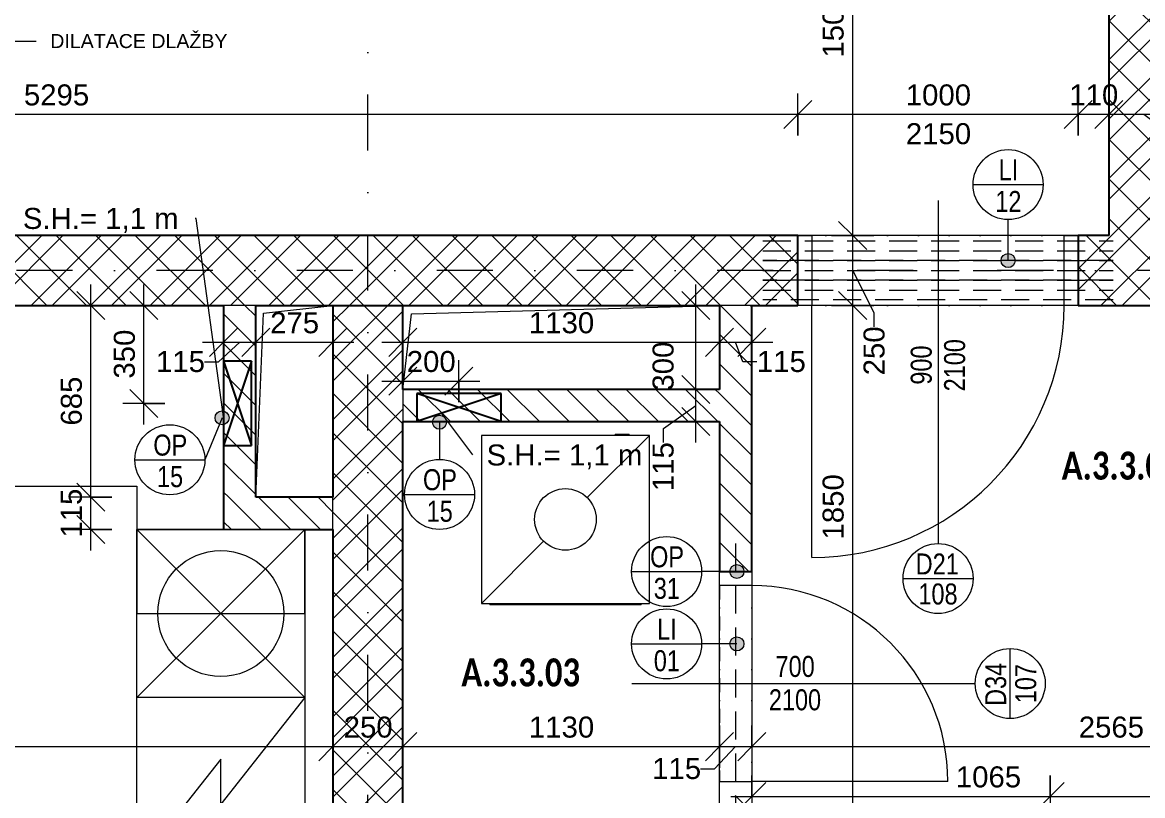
# Model space of a CAD drawing. Header units: millimetres. Extents: x -2204 to 40828, y -3577 to 13817.
# Drawn here: x 14967 to 18965, y 4975 to 7735 of the extents above; entities that cross this region are included whole.
import ezdxf

# ---------------------------------------------------------------- set-up
doc = ezdxf.new("R2010")
doc.units = ezdxf.units.MM
for name, pattern in [('HA_Dash_3mm-S1mm', [150, 100, -50]), ('HA_DashDot_10mm-S3mm', [500, 200, -150, 0, -150]), ('HA_DashDot_2_2mm-S0_6mm', [110, 50, -30, 0, -30])]:
    doc.linetypes.add(name, pattern=pattern)
for name, color, linetype, lineweight in [('A-____-____-DIMS', 9, 'Continuous', 5), ('A-____-____-DIMS-50', 9, 'Continuous', 5), ('A-AREA-____-IDEN', 9, 'Continuous', 9), ('A-DETL-____-OTLN', 9, 'Continuous', 25), ('A-DETL-GENF-OTLN', 9, 'Continuous', 9), ('A-DOOR-____-IDEN', 9, 'Continuous', 9), ('A-DOOR-____-MCUT', 9, 'HA_DashDot_2_2mm-S0_6mm', 9), ('A-DOOR-____-OTLN', 9, 'Continuous', 9), ('A-DOOR-FRAM-MCUT', 9, 'Continuous', 9), ('A-GENM-____-HDLN', 9, 'HA_Dash_3mm-S1mm', 9), ('A-GENM-____-IDEN', 9, 'Continuous', 9), ('A-GENM-____-OTLN', 9, 'Continuous', 9), ('A-WALL-____-MCUT', 9, 'Continuous', 9), ('A-WALL-____-PATT', 9, 'Continuous', 25), ('E-ELEC-FIXT-OTLN', 9, 'Continuous', 9), ('G-____-____-TEXT', 9, 'Continuous', 5), ('I-WALL-____-MCUT', 9, 'Continuous', 25), ('I-WALL-____-OTLN', 9, 'Continuous', 9), ('Q-CASE-____-OTLN', 9, 'Continuous', 9), ('Q-SPCQ-____-OTLN', 9, 'Continuous', 9), ('S-GRID-____-OTLN', 9, 'Continuous', 5)]:
    doc.layers.add(name, color=color, linetype=linetype, lineweight=lineweight)
doc.styles.add('Arial_1', font='arial.ttf', dxfattribs={"height": 75})
doc.styles.add('Arial_2', font='arial.ttf', dxfattribs={"width": 0.8, "height": 75})
doc.styles.add('Arial_3', font='arial.ttf', dxfattribs={"height": 50})
doc.styles.add('Calibri_B', font='calibrib.ttf', dxfattribs={"width": 0.8, "height": 100})
doc.dimstyles.new('Inner_Dimensions', dxfattribs={"dimscale": 304.8, "dimtxt": 76.519455, "dimasz": 0.328084, "dimexe": 0.246063, "dimexo": 0.0625, "dimgap": 0.032808, "dimtad": 1, "dimdec": 0, "dimzin": 0, "dimdsep": 46, "dimtxsty": 'Arial_1', "dimblk1": 'OBLIQUE', "dimblk2": 'OBLIQUE', "dimsah": 1, "dimcen": 0.09, "dimdle": 0.246063, "dimazin": 0, "dimtfac": 1, "dimtdec": 4, "dimtix": 1, "dimtmove": 2, "dimatfit": 3, "dimfxl": 0.246063, "dimfxlon": 1, "dimtvp": 1, "dimtolj": 1, "dimtzin": 0, "dimlwd": 9, "dimlwe": 9, "dimarcsym": 2})
doc.dimstyles.new('Inner_Dimensions_1', dxfattribs={"dimscale": 304.8, "dimtxt": 76.519455, "dimasz": 0.328084, "dimexe": 0.246063, "dimexo": 0.0625, "dimgap": 0.032808, "dimtad": 1, "dimdec": 0, "dimzin": 0, "dimdsep": 46, "dimtxsty": 'Arial_1', "dimblk1": 'OBLIQUE', "dimblk2": 'OBLIQUE', "dimsah": 1, "dimcen": 0.09, "dimdle": 0.246063, "dimazin": 0, "dimtfac": 1, "dimtdec": 4, "dimtix": 1, "dimtmove": 0, "dimatfit": 3, "dimfxl": 0.246063, "dimfxlon": 1, "dimtvp": 1, "dimtolj": 1, "dimtzin": 0, "dimlwd": 9, "dimlwe": 9, "dimarcsym": 2})
doc.dimstyles.new('Inner_Dimensions_2', dxfattribs={"dimscale": 304.8, "dimtxt": 76.519455, "dimasz": 0.328084, "dimexe": 0.246063, "dimexo": 0.0625, "dimgap": 0.032808, "dimtad": 1, "dimdec": 0, "dimzin": 0, "dimdsep": 46, "dimtxsty": 'Arial_1', "dimblk1": 'OBLIQUE', "dimblk2": 'OBLIQUE', "dimsah": 1, "dimcen": 0.09, "dimdle": 0.246063, "dimazin": 0, "dimtfac": 1, "dimtdec": 4, "dimtix": 1, "dimtmove": 1, "dimatfit": 3, "dimfxl": 0.246063, "dimfxlon": 1, "dimtvp": 1, "dimtolj": 1, "dimtzin": 0, "dimlwd": 9, "dimlwe": 9, "dimarcsym": 2})
pattern_1 = [(45, (0, 0), (-106.066, 106.066), []), (45, (75, 0), (-106.066, 106.066), []), (315, (0, 0), (70.7107, 70.7107), [])]
pattern_2 = [(135, (0, 0), (-53.033, -53.033), [])]

# ---------------------------------------------------------------- blocks, each defined once
blk = doc.blocks.new('HA_DR_Single_Swing_Solid - In_BJ_900x2100_Vstupni-2215773-DSP_3NP-A')
at = {"layer": 'A-DOOR-____-MCUT'}
for p, q in [((-450, 125), (450, 125)), ((-450, -125), (450, -125))]:
    blk.add_line(p, q, dxfattribs=at)
at = {"layer": 'A-DOOR-____-OTLN', "lineweight": 5}
blk.add_line((450, 1025), (450, 125), dxfattribs=at)
at = {"layer": 'A-DOOR-____-OTLN'}
for p, q in [((-500, 125), (500, 125)), ((-500, -125), (500, -125))]:
    blk.add_line(p, q, dxfattribs=at)
at = {"layer": 'A-DOOR-____-OTLN', "lineweight": 5}
blk.add_arc((450, 125), 900, 90, 180, dxfattribs=at)
at = {"layer": 'A-DOOR-FRAM-MCUT'}
for p, q in [((-500, 125), (-450, 125)), ((-450, 125), (-450, -125)), ((450, 125), (500, 125)), ((450, -125), (450, 125)), ((-450, -125), (-500, -125)), ((500, -125), (450, -125))]:
    blk.add_line(p, q, dxfattribs=at)
blk = doc.blocks.new('HA_DR_Single_Swing_Solid - In_BJ_700x2100-2215784-DSP_3NP-A')
at = {"layer": 'A-DOOR-____-MCUT'}
for p, q in [((-350, 57.5), (350, 57.5)), ((-350, -57.5), (350, -57.5))]:
    blk.add_line(p, q, dxfattribs=at)
at = {"layer": 'A-DOOR-____-OTLN', "lineweight": 5}
blk.add_line((350, 757.5), (350, 57.5), dxfattribs=at)
blk.add_arc((350, 57.5), 700, 90, 180, dxfattribs=at)
at = {"layer": 'A-DOOR-FRAM-MCUT'}
for p, q in [((-400, 57.5), (-350, 57.5)), ((-350, 57.5), (-350, -57.5)), ((350, 57.5), (400, 57.5)), ((350, -57.5), (350, 57.5)), ((-350, -57.5), (-400, -57.5)), ((400, -57.5), (350, -57.5))]:
    blk.add_line(p, q, dxfattribs=at)
blk = doc.blocks.new('HA_GM_Shaft_Rectangle - Default-2065167-DSP_3NP-A')
at = {"layer": 'A-DETL-GENF-OTLN'}
for p, q in [((27.5, -27.5), (275, 0)), ((0, -685), (27.5, -27.5))]:
    blk.add_line(p, q, dxfattribs=at)
blk = doc.blocks.new('HA_GM_Shaft_Rectangle - Default-2246645-DSP_3NP-A')
at = {"layer": 'A-DETL-GENF-OTLN'}
for p, q in [((30, -30), (1130, 0)), ((0, -300), (30, -30))]:
    blk.add_line(p, q, dxfattribs=at)
blk = doc.blocks.new('HA_GM_Shaft_Rectangle - Default-2065186-DSP_3NP-A')
at = {"layer": 'A-DETL-GENF-OTLN'}
for p, q in [((27.5, -27.5), (275, 0)), ((0, -685), (27.5, -27.5))]:
    blk.add_line(p, q, dxfattribs=at)
at = {"layer": 'A-GENM-____-OTLN'}
for p, q in [((0, -685), (0, 0)), ((0, 0), (275, 0)), ((275, 0), (275, -685)), ((275, -685), (0, -685))]:
    blk.add_line(p, q, dxfattribs=at)
blk = doc.blocks.new('HA_GM_Shaft_Rectangle - Default-2065187-DSP_3NP-A')
at = {"layer": 'A-DETL-GENF-OTLN'}
for p, q in [((30, -30), (1130, 0)), ((0, -300), (30, -30))]:
    blk.add_line(p, q, dxfattribs=at)
at = {"layer": 'A-GENM-____-OTLN'}
for p, q in [((0, -300), (0, 0)), ((0, 0), (1130, 0)), ((1130, 0), (1130, -300)), ((1130, -300), (0, -300))]:
    blk.add_line(p, q, dxfattribs=at)
blk = doc.blocks.new('Casework 15 - Casework 6-1813600-DSP_3NP-A')
at = {"layer": 'Q-CASE-____-OTLN'}
for p, q in [((13350, 6725), (13350, 5799.5)), ((13950, 5799.5), (13950, 6079.5)), ((13950, 6079.5), (15375, 6079.5)), ((15375, 6079.5), (15375, 5925)), ((13350, 5199.5), (13350, 4725)), ((13950, 4725), (13950, 5199.5)), ((13350, 4725), (13950, 4725))]:
    blk.add_line(p, q, dxfattribs=at)
blk = doc.blocks.new('Kuchyňská_linka_myčka_ADNS - Myčka-1468672-DSP_3NP-A')
at = {"layer": 'Q-SPCQ-____-OTLN'}
for p, q in [((-300, 300), (300, 300)), ((-300, -300), (-300, 300)), ((300, -300), (-300, 300)), ((-300, -300), (300, 300)), ((300, 300), (300, -300)), ((300, 0), (-300, 0)), ((-300, 0), (-300, -300)), ((300, -300), (300, 0)), ((300, -300), (-300, -300)), ((-300, -300), (300, -300))]:
    blk.add_line(p, q, dxfattribs=at)
blk.add_circle((0, 0), 225, dxfattribs=at)
blk = doc.blocks.new('Lednice_Mraznička_ADNS - Lednice 600x600x1800-V20-DSP_3NP-A')
at = {"layer": 'Q-SPCQ-____-OTLN'}
for p, q in [((-300, 300), (300, 300)), ((-300, -300), (-300, 300)), ((80, 0), (-300, 300)), ((-80, 0), (80, 0)), ((300, -300), (-80, 0)), ((300, -300), (-300, -300))]:
    blk.add_line(p, q, dxfattribs=at)
blk = doc.blocks.new('R_bathroom_washing_machine - 600x600x900-1435724-DSP_3NP-A')
at = {"layer": 'E-ELEC-FIXT-OTLN'}
for p, q in [((554.7, 601.6), (554.7, 596.6)), ((554.7, 601.6), (572.4, 601.6)), ((572.2, 601.6), (572.2, 596.6)), ((572.4, 601.6), (579.7, 601.6)), ((579.7, 601.6), (586.9, 601.6)), ((586.9, 601.6), (604.7, 601.6)), ((587.2, 596.6), (587.2, 601.6)), ((604.7, 596.6), (604.7, 601.6)), ((677.5, 596.6), (77.5, 596.6)), ((77.5, 596.6), (77.5, -3.4)), ((455.3, 374.4), (677.5, 596.6)), ((677.5, -3.4), (677.5, 596.6)), ((77.5, -3.4), (299.7, 218.9)), ((77.5, -3.4), (677.5, -3.4)), ((107.5, -3.4), (107.5, -8.4)), ((647.5, -8.4), (107.5, -8.4)), ((647.5, -8.4), (647.5, -3.4))]:
    blk.add_line(p, q, dxfattribs=at)
blk.add_circle((377.5, 296.6), 110, dxfattribs=at)
blk = doc.blocks.new('TB_Porotherm KP7_1250mm - TB_Porotherm KP7_1250mm-1966492-DSP_3NP-A')
at = {"layer": 'A-GENM-____-HDLN'}
for p, q in [((-625, 35), (625, 35)), ((-625, 0), (625, 0)), ((625, -35), (-625, -35))]:
    blk.add_line(p, q, dxfattribs=at)
blk = doc.blocks.new('TB_Porotherm KP11_5_1000mm - TB_Porotherm KP11_5_1000mm-1965691-DSP_3NP-A')
at = {"layer": 'A-GENM-____-HDLN'}
for p, q in [((-500, 57.5), (500, 57.5)), ((-500, 0), (500, 0)), ((500, -57.5), (-500, -57.5))]:
    blk.add_line(p, q, dxfattribs=at)
blk = doc.blocks.new('DIMBLOCK29-DSP_3NP-A')
at = {"layer": 'A-____-____-DIMS-50', "lineweight": 9}
for p, q in [((18845, 7331.6), (18845, 7481.6)), ((19095, 7331.6), (19095, 7481.6)), ((18845, 7406.6), (18895, 7456.6)), ((19095, 7406.6), (19145, 7456.6)), ((18845, 7406.6), (18795, 7356.6)), ((19095, 7406.6), (18845, 7406.6)), ((18845, 7406.6), (18845, 7331.6)), ((19094.2, 7311.8), (18970, 7406.6)), ((19095, 7406.6), (19045, 7356.6)), ((19095, 7406.6), (19095, 7331.6)), ((19144.2, 7311.8), (19094.2, 7311.8))]:
    blk.add_line(p, q, dxfattribs=at)
at = {"layer": 'A-____-____-DIMS-50', "color": 0, "lineweight": 9, "insert": (19144.2, 7350.3), "char_height": 75, "width": 207.662, "attachment_point": 1, "line_spacing_factor": 0.941778, "style": 'Arial_1'}
blk.add_mtext('250', dxfattribs=at)
blk = doc.blocks.new('_Oblique')
at = {"color": 0, "linetype": 'ByBlock', "lineweight": -2}
blk.add_line((-0.5, -0.5), (0.5, 0.5), dxfattribs=at)
blk = doc.blocks.new('DIMBLOCK30-DSP_3NP-A')
at = {"layer": 'A-____-____-DIMS-50', "lineweight": 9}
for p, q in [((18735, 7331.6), (18735, 7481.6)), ((18845, 7331.6), (18845, 7481.6)), ((18735, 7406.6), (18785, 7456.6)), ((18845, 7406.6), (18895, 7456.6)), ((18735, 7406.6), (18685, 7356.6)), ((18845, 7406.6), (18735, 7406.6)), ((18735, 7406.6), (18735, 7331.6)), ((18845, 7406.6), (18795, 7356.6)), ((18845, 7406.6), (18845, 7331.6))]:
    blk.add_line(p, q, dxfattribs=at)
at = {"layer": 'A-____-____-DIMS-50', "color": 0, "lineweight": 9, "insert": (18703.5, 7514), "char_height": 75, "width": 207.662, "attachment_point": 1, "line_spacing_factor": 0.941778, "style": 'Arial_1'}
blk.add_mtext('110', dxfattribs=at)
blk = doc.blocks.new('DIMBLOCK31-DSP_3NP-A')
at = {"layer": 'A-____-____-DIMS-50', "lineweight": 9}
for p, q in [((17735, 7331.6), (17735, 7481.6)), ((18735, 7331.6), (18735, 7481.6)), ((17735, 7406.6), (17785, 7456.6)), ((18735, 7406.6), (18785, 7456.6)), ((17735, 7406.6), (17685, 7356.6)), ((18735, 7406.6), (17735, 7406.6)), ((17735, 7406.6), (17735, 7331.6)), ((18735, 7406.6), (18685, 7356.6)), ((18735, 7406.6), (18735, 7331.6))]:
    blk.add_line(p, q, dxfattribs=at)
at = {"layer": 'A-____-____-DIMS-50', "color": 0, "lineweight": 9, "insert": (18119.6, 7514), "char_height": 75, "width": 276.883, "attachment_point": 1, "line_spacing_factor": 0.941778, "style": 'Arial_1'}
blk.add_mtext('1000', dxfattribs=at)
blk = doc.blocks.new('DIMBLOCK32-DSP_3NP-A')
at = {"layer": 'A-____-____-DIMS-50', "lineweight": 9}
for p, q in [((12440, 7331.6), (12440, 7481.6)), ((17735, 7331.6), (17735, 7481.6)), ((12440, 7406.6), (12490, 7456.6)), ((17735, 7406.6), (17785, 7456.6)), ((12440, 7406.6), (12390, 7356.6)), ((17735, 7406.6), (12440, 7406.6)), ((12440, 7406.6), (12440, 7331.6)), ((17735, 7406.6), (17685, 7356.6)), ((17735, 7406.6), (17735, 7331.6))]:
    blk.add_line(p, q, dxfattribs=at)
at = {"layer": 'A-____-____-DIMS-50', "color": 0, "lineweight": 9, "insert": (14972.1, 7514), "char_height": 75, "width": 276.883, "attachment_point": 1, "line_spacing_factor": 0.941778, "style": 'Arial_1'}
blk.add_mtext('5295', dxfattribs=at)
blk = doc.blocks.new('HA_TAG_Door_TypeMark_wDimensions - Scale50_Right with Bouble-921060-DSP_3NP-A')
at = {"layer": 'A-DOOR-____-IDEN'}
for p, q in [((0, 5), (0, -19.5)), ((-2.5, -22), (2.5, -22))]:
    blk.add_line(p, q, dxfattribs=at)
blk.add_circle((0, -22), 2.5, dxfattribs=at)
blk = doc.blocks.new('DIMBLOCK91-DSP_3NP-A')
at = {"layer": 'A-____-____-DIMS-50', "lineweight": 9}
for p, q in [((13250, 5224.7), (13250, 5074.7)), ((13250, 5149.7), (13250, 5224.7)), ((13250, 5149.7), (13300, 5199.7)), ((16075, 5224.7), (16075, 5074.7)), ((16075, 5149.7), (16075, 5224.7)), ((16075, 5149.7), (16125, 5199.7)), ((13250, 5149.7), (13200, 5099.7)), ((13250, 5149.7), (16075, 5149.7)), ((16075, 5149.7), (16025, 5099.7))]:
    blk.add_line(p, q, dxfattribs=at)
at = {"layer": 'A-____-____-DIMS-50', "color": 0, "lineweight": 9, "insert": (14589.9, 5257.1), "char_height": 75, "width": 276.883, "attachment_point": 1, "line_spacing_factor": 0.941778, "style": 'Arial_1'}
blk.add_mtext('2825', dxfattribs=at)
blk = doc.blocks.new('DIMBLOCK92-DSP_3NP-A')
at = {"layer": 'A-____-____-DIMS-50', "lineweight": 9}
for p, q in [((16075, 5224.7), (16075, 5074.7)), ((16075, 5149.7), (16075, 5224.7)), ((16075, 5149.7), (16125, 5199.7)), ((16325, 5224.7), (16325, 5074.7)), ((16325, 5149.7), (16325, 5224.7)), ((16325, 5149.7), (16375, 5199.7)), ((16075, 5149.7), (16025, 5099.7)), ((16075, 5149.7), (16325, 5149.7)), ((16325, 5149.7), (16275, 5099.7))]:
    blk.add_line(p, q, dxfattribs=at)
at = {"layer": 'A-____-____-DIMS-50', "color": 0, "lineweight": 9, "insert": (16113.5, 5257.1), "char_height": 75, "width": 207.662, "attachment_point": 1, "line_spacing_factor": 0.941778, "style": 'Arial_1'}
blk.add_mtext('250', dxfattribs=at)
blk = doc.blocks.new('DIMBLOCK93-DSP_3NP-A')
at = {"layer": 'A-____-____-DIMS-50', "lineweight": 9}
for p, q in [((16325, 5224.7), (16325, 5074.7)), ((16325, 5149.7), (16325, 5224.7)), ((16325, 5149.7), (16375, 5199.7)), ((17455, 5224.7), (17455, 5074.7)), ((17455, 5149.7), (17455, 5224.7)), ((17455, 5149.7), (17505, 5199.7)), ((16325, 5149.7), (16275, 5099.7)), ((16325, 5149.7), (17455, 5149.7)), ((17455, 5149.7), (17405, 5099.7))]:
    blk.add_line(p, q, dxfattribs=at)
at = {"layer": 'A-____-____-DIMS-50', "color": 0, "lineweight": 9, "insert": (16774.6, 5257.1), "char_height": 75, "width": 276.883, "attachment_point": 1, "line_spacing_factor": 0.941778, "style": 'Arial_1'}
blk.add_mtext('1130', dxfattribs=at)
blk = doc.blocks.new('DIMBLOCK94-DSP_3NP-A')
at = {"layer": 'A-____-____-DIMS-50', "lineweight": 9}
for p, q in [((17455, 5224.7), (17455, 5074.7)), ((17455, 5149.7), (17455, 5224.7)), ((17455, 5149.7), (17505, 5199.7)), ((17570, 5224.7), (17570, 5074.7)), ((17570, 5149.7), (17570, 5224.7)), ((17570, 5149.7), (17620, 5199.7)), ((17455, 5149.7), (17405, 5099.7)), ((17437.6, 5070.7), (17512.5, 5149.7)), ((17455, 5149.7), (17570, 5149.7)), ((17570, 5149.7), (17520, 5099.7)), ((17387.6, 5070.7), (17437.6, 5070.7))]:
    blk.add_line(p, q, dxfattribs=at)
at = {"layer": 'A-____-____-DIMS-50', "color": 0, "lineweight": 9, "insert": (17214.6, 5109.2), "char_height": 75, "width": 207.662, "attachment_point": 1, "line_spacing_factor": 0.941778, "style": 'Arial_1'}
blk.add_mtext('115', dxfattribs=at)
blk = doc.blocks.new('DIMBLOCK95-DSP_3NP-A')
at = {"layer": 'A-____-____-DIMS-50', "lineweight": 9}
for p, q in [((17570, 5224.7), (17570, 5074.7)), ((17570, 5149.7), (17570, 5224.7)), ((17570, 5149.7), (17620, 5199.7)), ((20135, 5224.7), (20135, 5074.7)), ((20135, 5149.7), (20135, 5224.7)), ((20135, 5149.7), (20185, 5199.7)), ((17570, 5149.7), (17520, 5099.7)), ((17570, 5149.7), (20135, 5149.7)), ((20135, 5149.7), (20085, 5099.7))]:
    blk.add_line(p, q, dxfattribs=at)
at = {"layer": 'A-____-____-DIMS-50', "color": 0, "lineweight": 9, "insert": (18737.1, 5257.1), "char_height": 75, "width": 276.883, "attachment_point": 1, "line_spacing_factor": 0.941778, "style": 'Arial_1'}
blk.add_mtext('2565', dxfattribs=at)
blk = doc.blocks.new('DIMBLOCK110-DSP_3NP-A')
at = {"layer": 'A-____-____-DIMS-50', "lineweight": 9}
for p, q in [((15685, 6668.2), (15685, 6518.2)), ((15685, 6593.2), (15685, 6668.2)), ((15685, 6593.2), (15735, 6643.2)), ((15800, 6668.2), (15800, 6518.2)), ((15800, 6593.2), (15800, 6668.2)), ((15800, 6593.2), (15850, 6643.2)), ((15610, 6593.2), (15800, 6593.2)), ((15685, 6593.2), (15635, 6543.2)), ((15666.7, 6523.8), (15742.5, 6593.2)), ((15800, 6593.2), (15750, 6543.2)), ((15616.7, 6523.8), (15666.7, 6523.8))]:
    blk.add_line(p, q, dxfattribs=at)
at = {"layer": 'A-____-____-DIMS-50', "color": 0, "lineweight": 9, "insert": (15443.6, 6562.3), "char_height": 75, "width": 207.662, "attachment_point": 1, "line_spacing_factor": 0.941778, "style": 'Arial_1'}
blk.add_mtext('115', dxfattribs=at)
blk = doc.blocks.new('DIMBLOCK111-DSP_3NP-A')
at = {"layer": 'A-____-____-DIMS-50', "lineweight": 9}
for p, q in [((15800, 6668.2), (15800, 6518.2)), ((15800, 6593.2), (15800, 6668.2)), ((15800, 6593.2), (15850, 6643.2)), ((16075, 6668.2), (16075, 6518.2)), ((16075, 6593.2), (16075, 6668.2)), ((16075, 6593.2), (16125, 6643.2)), ((15800, 6593.2), (15750, 6543.2)), ((15800, 6593.2), (16150, 6593.2)), ((16075, 6593.2), (16025, 6543.2))]:
    blk.add_line(p, q, dxfattribs=at)
at = {"layer": 'A-____-____-DIMS-50', "color": 0, "lineweight": 9, "insert": (15851, 6700.6), "char_height": 75, "width": 207.662, "attachment_point": 1, "line_spacing_factor": 0.941778, "style": 'Arial_1'}
blk.add_mtext('275', dxfattribs=at)
blk = doc.blocks.new('DIMBLOCK112-DSP_3NP-A')
at = {"layer": 'A-____-____-DIMS-50', "lineweight": 9}
for p, q in [((15211.3, 6040), (15161.3, 6090)), ((15286.3, 6040), (15136.3, 6040)), ((15211.3, 5850), (15211.3, 6040)), ((15211.3, 6040), (15261.3, 5990)), ((15211.3, 6040), (15286.3, 6040)), ((15211.3, 5925), (15161.3, 5975)), ((15286.3, 5925), (15136.3, 5925)), ((15211.3, 5925), (15261.3, 5875)), ((15211.3, 5925), (15286.3, 5925))]:
    blk.add_line(p, q, dxfattribs=at)
at = {"layer": 'A-____-____-DIMS-50', "color": 0, "lineweight": 9, "insert": (15103.9, 5896), "char_height": 75, "width": 207.662, "attachment_point": 1, "rotation": 90, "line_spacing_factor": 0.941778, "style": 'Arial_1'}
blk.add_mtext('115', dxfattribs=at)
blk = doc.blocks.new('DIMBLOCK113-DSP_3NP-A')
at = {"layer": 'A-____-____-DIMS-50', "lineweight": 9}
for p, q in [((15211.3, 6040), (15211.3, 6800)), ((15211.3, 6725), (15161.3, 6775)), ((15136.3, 6725), (15286.3, 6725)), ((15211.3, 6725), (15136.3, 6725)), ((15211.3, 6725), (15261.3, 6675)), ((15211.3, 6040), (15161.3, 6090)), ((15286.3, 6040), (15136.3, 6040)), ((15211.3, 6040), (15261.3, 5990)), ((15211.3, 6040), (15286.3, 6040))]:
    blk.add_line(p, q, dxfattribs=at)
at = {"layer": 'A-____-____-DIMS-50', "color": 0, "lineweight": 9, "insert": (15103.9, 6296), "char_height": 75, "width": 207.662, "attachment_point": 1, "rotation": 90, "line_spacing_factor": 0.941778, "style": 'Arial_1'}
blk.add_mtext('685', dxfattribs=at)
blk = doc.blocks.new('DIMBLOCK114-DSP_3NP-A')
at = {"layer": 'A-____-____-DIMS-50', "lineweight": 9}
for p, q in [((17370.5, 6425), (17320.5, 6475)), ((17295.5, 6425), (17445.5, 6425)), ((17370.5, 6425), (17295.5, 6425)), ((17370.5, 6235), (17370.5, 6425)), ((17370.5, 6425), (17420.5, 6375)), ((17254.4, 6285.2), (17370.5, 6367.5)), ((17370.5, 6310), (17320.5, 6360)), ((17254.4, 6235.2), (17254.4, 6285.2)), ((17295.5, 6310), (17445.5, 6310)), ((17370.5, 6310), (17295.5, 6310)), ((17370.5, 6310), (17420.5, 6260))]:
    blk.add_line(p, q, dxfattribs=at)
at = {"layer": 'A-____-____-DIMS-50', "color": 0, "lineweight": 9, "insert": (17215.9, 6062.1), "char_height": 75, "width": 207.662, "attachment_point": 1, "rotation": 90, "line_spacing_factor": 0.941778, "style": 'Arial_1'}
blk.add_mtext('115', dxfattribs=at)
blk = doc.blocks.new('DIMBLOCK115-DSP_3NP-A')
at = {"layer": 'A-____-____-DIMS-50', "lineweight": 9}
for p, q in [((17370.5, 6425), (17370.5, 6800)), ((17370.5, 6725), (17320.5, 6775)), ((17295.5, 6725), (17445.5, 6725)), ((17370.5, 6725), (17295.5, 6725)), ((17370.5, 6725), (17420.5, 6675)), ((17370.5, 6425), (17320.5, 6475)), ((17295.5, 6425), (17445.5, 6425)), ((17370.5, 6425), (17295.5, 6425)), ((17370.5, 6425), (17420.5, 6375))]:
    blk.add_line(p, q, dxfattribs=at)
at = {"layer": 'A-____-____-DIMS-50', "color": 0, "lineweight": 9, "insert": (17215.9, 6420.8), "char_height": 75, "width": 207.662, "attachment_point": 1, "rotation": 90, "line_spacing_factor": 0.941778, "style": 'Arial_1'}
blk.add_mtext('300', dxfattribs=at)
blk = doc.blocks.new('DIMBLOCK116-DSP_3NP-A')
at = {"layer": 'A-____-____-DIMS-50', "lineweight": 9}
for p, q in [((16325, 6668.2), (16325, 6518.2)), ((16325, 6593.2), (16325, 6668.2)), ((16325, 6593.2), (16375, 6643.2)), ((17455, 6668.2), (17455, 6518.2)), ((17455, 6593.2), (17455, 6668.2)), ((17455, 6593.2), (17505, 6643.2)), ((16250, 6593.2), (17455, 6593.2)), ((16325, 6593.2), (16275, 6543.2)), ((17455, 6593.2), (17405, 6543.2))]:
    blk.add_line(p, q, dxfattribs=at)
at = {"layer": 'A-____-____-DIMS-50', "color": 0, "lineweight": 9, "insert": (16774.6, 6700.6), "char_height": 75, "width": 276.883, "attachment_point": 1, "line_spacing_factor": 0.941778, "style": 'Arial_1'}
blk.add_mtext('1130', dxfattribs=at)
blk = doc.blocks.new('DIMBLOCK117-DSP_3NP-A')
at = {"layer": 'A-____-____-DIMS-50', "lineweight": 9}
for p, q in [((17455, 6668.2), (17455, 6518.2)), ((17455, 6593.2), (17455, 6668.2)), ((17455, 6593.2), (17505, 6643.2)), ((17570, 6668.2), (17570, 6518.2)), ((17570, 6593.2), (17570, 6668.2)), ((17570, 6593.2), (17620, 6643.2)), ((17455, 6593.2), (17405, 6543.2)), ((17455, 6593.2), (17645, 6593.2)), ((17538.3, 6523.8), (17512.5, 6593.2)), ((17570, 6593.2), (17520, 6543.2)), ((17588.3, 6523.8), (17538.3, 6523.8))]:
    blk.add_line(p, q, dxfattribs=at)
at = {"layer": 'A-____-____-DIMS-50', "color": 0, "lineweight": 9, "insert": (17588.3, 6562.3), "char_height": 75, "width": 207.662, "attachment_point": 1, "line_spacing_factor": 0.941778, "style": 'Arial_1'}
blk.add_mtext('115', dxfattribs=at)
blk = doc.blocks.new('HA_TAG_GM_Products - Generic-588599-DSP_3NP-A')
at = {"layer": 'A-GENM-____-IDEN'}
blk.add_line((-2.5, 0), (2.5, 0), dxfattribs=at)
blk.add_circle((0, 0), 2.5, dxfattribs=at)
blk = doc.blocks.new('DIMBLOCK136-DSP_3NP-A')
at = {"layer": 'A-____-____-DIMS-50', "lineweight": 9}
for p, q in [((17570, 5047.1), (17570, 4897.1)), ((17570, 4972.1), (17570, 5047.1)), ((18635, 5047.1), (18635, 4897.1)), ((18635, 4972.1), (18635, 5047.1)), ((17570, 4972.1), (17620, 5022.1)), ((18635, 4972.1), (18685, 5022.1)), ((17495, 4972.1), (18635, 4972.1)), ((17570, 4972.1), (17520, 4922.1)), ((18635, 4972.1), (18585, 4922.1))]:
    blk.add_line(p, q, dxfattribs=at)
at = {"layer": 'A-____-____-DIMS-50', "color": 0, "lineweight": 9, "insert": (18298.4, 5079.4), "char_height": 75, "width": 276.883, "attachment_point": 1, "line_spacing_factor": 0.941778, "style": 'Arial_1'}
blk.add_mtext('1065', dxfattribs=at)
blk = doc.blocks.new('DIMBLOCK137-DSP_3NP-A')
at = {"layer": 'A-____-____-DIMS-50', "lineweight": 9}
for p, q in [((18635, 5047.1), (18635, 4897.1)), ((18635, 4972.1), (18635, 5047.1)), ((19935, 5047.1), (19935, 4897.1)), ((19935, 4972.1), (19935, 5047.1)), ((18635, 4972.1), (18685, 5022.1)), ((19935, 4972.1), (19985, 5022.1)), ((18635, 4972.1), (18585, 4922.1)), ((18635, 4972.1), (19935, 4972.1)), ((19935, 4972.1), (19885, 4922.1))]:
    blk.add_line(p, q, dxfattribs=at)
at = {"layer": 'A-____-____-DIMS-50', "color": 0, "lineweight": 9, "insert": (19307.5, 5079.4), "char_height": 75, "width": 276.883, "attachment_point": 1, "line_spacing_factor": 0.941778, "style": 'Arial_1'}
blk.add_mtext('1300', dxfattribs=at)
blk = doc.blocks.new('DIMBLOCK177-DSP_3NP-A')
at = {"layer": 'A-____-____-DIMS-50', "lineweight": 9}
for p, q in [((17930.2, 6725), (17880.2, 6775)), ((17855.2, 6725), (18005.2, 6725)), ((17930.2, 6725), (17855.2, 6725)), ((17930.2, 4875), (17930.2, 6725)), ((17930.2, 6725), (17980.2, 6675)), ((17930.2, 4875), (17880.2, 4925)), ((17855.2, 4875), (18005.2, 4875)), ((17930.2, 4875), (17855.2, 4875)), ((17930.2, 4875), (17980.2, 4825))]:
    blk.add_line(p, q, dxfattribs=at)
at = {"layer": 'A-____-____-DIMS-50', "color": 0, "lineweight": 9, "insert": (17822.8, 5889.3), "char_height": 75, "width": 276.883, "attachment_point": 1, "rotation": 90, "line_spacing_factor": 0.941778, "style": 'Arial_1'}
blk.add_mtext('1850', dxfattribs=at)
blk = doc.blocks.new('DIMBLOCK178-DSP_3NP-A')
at = {"layer": 'A-____-____-DIMS-50', "lineweight": 9}
for p, q in [((17930.2, 6975), (17880.2, 7025)), ((17855.2, 6975), (18005.2, 6975)), ((17930.2, 6975), (17855.2, 6975)), ((17930.2, 6725), (17930.2, 6975)), ((17930.2, 6975), (17980.2, 6925)), ((18007.4, 6698.5), (17930.2, 6850)), ((17930.2, 6725), (17880.2, 6775)), ((17855.2, 6725), (18005.2, 6725)), ((17930.2, 6725), (17855.2, 6725)), ((17930.2, 6725), (17980.2, 6675)), ((18007.4, 6648.5), (18007.4, 6698.5))]:
    blk.add_line(p, q, dxfattribs=at)
at = {"layer": 'A-____-____-DIMS-50', "color": 0, "lineweight": 9, "insert": (17968.9, 6475.4), "char_height": 75, "width": 207.662, "attachment_point": 1, "rotation": 90, "line_spacing_factor": 0.941778, "style": 'Arial_1'}
blk.add_mtext('250', dxfattribs=at)
blk = doc.blocks.new('DIMBLOCK179-DSP_3NP-A')
at = {"layer": 'A-____-____-DIMS-50', "lineweight": 9}
for p, q in [((17930.2, 8475), (17880.2, 8525)), ((17855.2, 8475), (18005.2, 8475)), ((17930.2, 8475), (17855.2, 8475)), ((17930.2, 6975), (17930.2, 8475)), ((17930.2, 8475), (17980.2, 8425)), ((17930.2, 6975), (17880.2, 7025)), ((17855.2, 6975), (18005.2, 6975)), ((17930.2, 6975), (17855.2, 6975)), ((17930.2, 6975), (17980.2, 6925))]:
    blk.add_line(p, q, dxfattribs=at)
at = {"layer": 'A-____-____-DIMS-50', "color": 0, "lineweight": 9, "insert": (17822.8, 7609.6), "char_height": 75, "width": 276.883, "attachment_point": 1, "rotation": 90, "line_spacing_factor": 0.941778, "style": 'Arial_1'}
blk.add_mtext('1500', dxfattribs=at)
blk = doc.blocks.new('DIMBLOCK189-DSP_3NP-A')
at = {"layer": 'A-____-____-DIMS-50', "lineweight": 9}
for p, q in [((15400.4, 6300.4), (15400.4, 6800)), ((15400.4, 6725), (15350.4, 6775)), ((15325.4, 6725), (15475.4, 6725)), ((15400.4, 6725), (15325.4, 6725)), ((15400.4, 6725), (15450.4, 6675)), ((15400.4, 6375.4), (15350.4, 6425.4)), ((15475.4, 6375.4), (15325.4, 6375.4)), ((15400.4, 6375.4), (15450.4, 6325.4)), ((15400.4, 6375.4), (15475.4, 6375.4))]:
    blk.add_line(p, q, dxfattribs=at)
at = {"layer": 'A-____-____-DIMS-50', "color": 0, "lineweight": 9, "insert": (15293.1, 6463.7), "char_height": 75, "width": 207.662, "attachment_point": 1, "rotation": 90, "line_spacing_factor": 0.941778, "style": 'Arial_1'}
blk.add_mtext('350', dxfattribs=at)
blk = doc.blocks.new('DIMBLOCK190-DSP_3NP-A')
at = {"layer": 'A-____-____-DIMS-50', "lineweight": 9}
for p, q in [((16325, 6530), (16325, 6380)), ((16325, 6455), (16325, 6530)), ((16525, 6380), (16525, 6530)), ((16325, 6455), (16375, 6505)), ((16525, 6455), (16575, 6505)), ((16250, 6455), (16600, 6455)), ((16325, 6455), (16275, 6405)), ((16525, 6455), (16475, 6405)), ((16525, 6455), (16525, 6380))]:
    blk.add_line(p, q, dxfattribs=at)
at = {"layer": 'A-____-____-DIMS-50', "color": 0, "lineweight": 9, "insert": (16338.5, 6562.3), "char_height": 75, "width": 207.662, "attachment_point": 1, "line_spacing_factor": 0.941778, "style": 'Arial_1'}
blk.add_mtext('200', dxfattribs=at)

msp = doc.modelspace()

# ---------------------------------------------------------------- hatches: boundary and pattern name
at = {"layer": 'A-GENM-____-IDEN'}
h = msp.add_hatch(color=256, dxfattribs=at)
edge = h.paths.add_edge_path()
edge.add_arc((18485, 6885), 25, 0, 360)
h = msp.add_hatch(color=256, dxfattribs=at)
edge = h.paths.add_edge_path()
edge.add_arc((15679.2, 6323.6), 25, 0, 360)
h = msp.add_hatch(color=256, dxfattribs=at)
edge = h.paths.add_edge_path()
edge.add_arc((16455.6, 6307.9), 25, 0, 360)
h = msp.add_hatch(color=256, dxfattribs=at)
edge = h.paths.add_edge_path()
edge.add_arc((17517.1, 5775), 25, 0, 360)
h = msp.add_hatch(color=256, dxfattribs=at)
edge = h.paths.add_edge_path()
edge.add_arc((17517.1, 5516.6), 25, 0, 360)
at = {"layer": 'A-WALL-____-PATT', "lineweight": 5}
h = msp.add_hatch(dxfattribs=at)
h.set_pattern_fill('FP_6', color=256, style=0, pattern_type=2)
h.set_pattern_definition(pattern_1)
h.paths.add_polyline_path([(19095, 6975), (19095, 11550), (18845, 11550), (18845, 6975)])
h = msp.add_hatch(dxfattribs=at)
h.set_pattern_fill('FP_6', color=256, style=0, pattern_type=2)
h.set_pattern_definition(pattern_1)
h.paths.add_polyline_path([(13296.4, 6725), (17735, 6725), (17735, 6975), (12440, 6975), (12440, 6725), (13250, 6725)])
h.paths.add_polyline_path([(10957.8, 6725), (11440, 6725), (11440, 6975), (10940.5, 6975), (10940.5, 6725)])
h.paths.add_polyline_path([(18735, 6725), (19095, 6725), (19095, 6975), (18735, 6975)])
h = msp.add_hatch(dxfattribs=at)
h.set_pattern_fill('FP_1', color=256, style=0, pattern_type=2)
h.set_pattern_definition(pattern_2)
h.paths.add_polyline_path([(15685, 6040), (15800, 6040), (15800, 6725), (15685, 6725), (15685, 6538.1)])
h = msp.add_hatch(dxfattribs=at)
h.set_pattern_fill('FP_6', color=256, style=0, pattern_type=2)
h.set_pattern_definition(pattern_1)
h.paths.add_polyline_path([(16325, 2045), (16325, 6725), (16075, 6725), (16075, 2045)])
h = msp.add_hatch(dxfattribs=at)
h.set_pattern_fill('FP_1', color=256, style=0, pattern_type=2)
h.set_pattern_definition(pattern_2)
h.paths.add_polyline_path([(17570, 4875), (17570, 4975), (17455, 4975), (17455, 4875)])
h.paths.add_polyline_path([(17455, 5775), (17570, 5775), (17570, 6725), (17455, 6725), (17455, 6066.5)])
h = msp.add_hatch(dxfattribs=at)
h.set_pattern_fill('FP_1', color=256, style=0, pattern_type=2)
h.set_pattern_definition(pattern_2)
h.paths.add_polyline_path([(16325, 6310), (17455, 6310), (17455, 6425), (16325, 6425)])
h = msp.add_hatch(dxfattribs=at)
h.set_pattern_fill('FP_1', color=256, style=0, pattern_type=2)
h.set_pattern_definition(pattern_2)
h.paths.add_polyline_path([(15685, 5925), (16075, 5925), (16075, 6040), (15685, 6040)])

# ---------------------------------------------------------------- linework, layer by layer
at = {"layer": 'A-DETL-____-OTLN'}
for p, q in [((15685, 6525.4), (15685, 6225.4)), ((15785, 6525.4), (15685, 6525.4)), ((15685, 6525.4), (15785, 6225.4)), ((15785, 6525.4), (15685, 6225.4)), ((15785, 6225.4), (15785, 6525.4)), ((16675, 6410), (16375, 6410)), ((16375, 6410), (16375, 6310)), ((16675, 6410), (16375, 6310)), ((16675, 6310), (16375, 6410)), ((16675, 6310), (16675, 6410)), ((16375, 6310), (16675, 6310)), ((15685, 6225.4), (15785, 6225.4))]:
    msp.add_line(p, q, dxfattribs=at)
at = {"layer": 'A-GENM-____-IDEN'}
for p, q in [((18485, 6885), (18485, 7031.2)), ((15679.2, 6323.6), (15618.1, 6173.8)), ((16455.6, 6307.9), (16455.6, 6175.2)), ((17517.1, 5775), (17391.2, 5775)), ((17517.1, 5516.6), (17391.2, 5516.6))]:
    msp.add_line(p, q, dxfattribs=at)
for centre in [(18485, 6885), (15679.2, 6323.6), (16455.6, 6307.9), (17517.1, 5775), (17517.1, 5516.6)]:
    msp.add_circle(centre, 25, dxfattribs=at)
at = {"layer": 'A-WALL-____-MCUT'}
for p, q in [((15800, 6725), (15685, 6725)), ((17570, 6725), (17455, 6725)), ((16325, 6425), (16325, 6310)), ((16075, 5925), (16075, 6040))]:
    msp.add_line(p, q, dxfattribs=at)
at = {"layer": 'G-____-____-TEXT', "color": 50, "lineweight": 9}
for p, q in [((14913.9, 7668.8), (15016.1, 7668.8)), ((15587.3, 7035.5), (15583.8, 7035.5)), ((15686, 6318.3), (15587.3, 7035.5)), ((16462.5, 6338.8), (16573.5, 6191))]:
    msp.add_line(p, q, dxfattribs=at)
at = {"layer": 'I-WALL-____-MCUT'}
for p, q in [((18845, 8475), (18845, 6975)), ((17735, 6975), (12440, 6975)), ((17735, 6725), (17735, 6975)), ((18845, 6975), (18735, 6975)), ((18735, 6975), (18735, 6725)), ((13250, 6725), (15685, 6725)), ((15685, 6725), (15685, 5925)), ((15800, 6040), (15800, 6725)), ((15800, 6725), (17455, 6725)), ((16075, 6725), (16075, 6040)), ((16325, 6425), (16325, 6725)), ((17455, 6725), (17455, 6425)), ((17570, 5775), (17570, 6725)), ((17570, 6725), (17735, 6725)), ((18735, 6725), (19095, 6725)), ((17455, 6425), (16325, 6425)), ((16325, 4875), (16325, 6310)), ((16325, 6310), (17455, 6310)), ((17455, 6310), (17455, 5775)), ((16075, 6040), (15800, 6040)), ((15975, 5925), (16075, 5925)), ((16075, 5925), (16075, 2045)), ((17455, 5775), (17570, 5775))]:
    msp.add_line(p, q, dxfattribs=at)
at = {"layer": 'I-WALL-____-OTLN'}
for p, q in [((17455, 5025), (17455, 5725)), ((17570, 5725), (17570, 5025))]:
    msp.add_line(p, q, dxfattribs=at)
at = {"layer": 'S-GRID-____-OTLN', "linetype": 'HA_DashDot_10mm-S3mm', "lineweight": 9}
for p, q in [((16200, -723.1), (16200, 12162.7)), ((24647.7, 6850), (-416.4, 6850))]:
    msp.add_line(p, q, dxfattribs=at)

# ---------------------------------------------------------------- block references
at = {"layer": 'A-DOOR-____-IDEN', "xscale": 49.99999999999998, "yscale": 49.99999999999998, "zscale": 49.99999999999998}
msp.add_blockref('HA_TAG_Door_TypeMark_wDimensions - Scale50_Right with Bouble-921060-DSP_3NP-A', (18235, 6850), dxfattribs=at)
at = {"layer": 'A-DOOR-____-IDEN', "xscale": 49.99999999999998, "yscale": 49.99999999999998, "zscale": 49.99999999999998, "rotation": 89.99999999999977}
msp.add_blockref('HA_TAG_Door_TypeMark_wDimensions - Scale50_Right with Bouble-921060-DSP_3NP-A', (17392.5, 5375), dxfattribs=at)
at = {"layer": 'A-DOOR-____-OTLN'}
for name, p, rotation in [('HA_DR_Single_Swing_Solid - In_BJ_900x2100_Vstupni-2215773-DSP_3NP-A', (18235, 6850), 180), ('HA_DR_Single_Swing_Solid - In_BJ_700x2100-2215784-DSP_3NP-A', (17512.5, 5375), 269.9999999999998)]:
    msp.add_blockref(name, p, dxfattribs=dict(at, rotation=rotation))
at = {"layer": 'A-GENM-____-IDEN', "xscale": 49.99999999999998, "yscale": 49.99999999999998, "zscale": 49.99999999999998}
for p in [(18485, 7156.2), (15493.1, 6173.8), (16455.6, 6050.2), (17266.2, 5775), (17266.2, 5516.6)]:
    msp.add_blockref('HA_TAG_GM_Products - Generic-588599-DSP_3NP-A', p, dxfattribs=at)
at = {"layer": 'A-GENM-____-OTLN'}
for p in [(18235, 6920), (18235, 6850), (18235, 6780)]:
    msp.add_blockref('TB_Porotherm KP7_1250mm - TB_Porotherm KP7_1250mm-1966492-DSP_3NP-A', p, dxfattribs=at)
at = {"layer": 'A-GENM-____-OTLN', "lineweight": 5}
for name, p in [('HA_GM_Shaft_Rectangle - Default-2065167-DSP_3NP-A', (15800, 6725)), ('HA_GM_Shaft_Rectangle - Default-2065186-DSP_3NP-A', (15800, 6725)), ('HA_GM_Shaft_Rectangle - Default-2246645-DSP_3NP-A', (16325, 6725)), ('HA_GM_Shaft_Rectangle - Default-2065187-DSP_3NP-A', (16325, 6725))]:
    msp.add_blockref(name, p, dxfattribs=at)
at = {"layer": 'A-GENM-____-OTLN', "rotation": 270}
msp.add_blockref('TB_Porotherm KP11_5_1000mm - TB_Porotherm KP11_5_1000mm-1965691-DSP_3NP-A', (17512.5, 5375), dxfattribs=at)
at = {"layer": 'E-ELEC-FIXT-OTLN'}
msp.add_blockref('R_bathroom_washing_machine - 600x600x900-1435724-DSP_3NP-A', (16527.5, 5664.3), dxfattribs=at)
at = {"layer": 'Q-CASE-____-OTLN'}
msp.add_blockref('Casework 15 - Casework 6-1813600-DSP_3NP-A', (0, 0), dxfattribs=at)
at = {"layer": 'Q-SPCQ-____-OTLN'}
for name, p, rotation in [('Kuchyňská_linka_myčka_ADNS - Myčka-1468672-DSP_3NP-A', (15675, 5625), 180), ('Lednice_Mraznička_ADNS - Lednice 600x600x1800-V20-DSP_3NP-A', (15675, 5025), 90.00000000000084)]:
    msp.add_blockref(name, p, dxfattribs=dict(at, rotation=rotation))

# ---------------------------------------------------------------- texts
at = {"layer": 'A-AREA-____-IDEN', "lineweight": 5, "char_height": 100, "width": 525.907, "attachment_point": 1, "style": 'Calibri_B'}
for s, insert in [('A.3.3.01', (18676.3, 6203)), ('A.3.3.03', (16533.3, 5464.7))]:
    msp.add_mtext(s, dxfattribs=dict(at, insert=insert))
at = {"layer": 'A-DOOR-____-IDEN', "lineweight": 5, "char_height": 75, "attachment_point": 1}
for s, insert, width, style in [('2150', (18120, 7375.6), 288.607, 'Arial_1'), ('D21', (18155.2, 5839.4), 189.198, 'Arial_2'), ('108', (18164.8, 5732.3), 173.164, 'Arial_2'), ('700', (17654.9, 5473.6), 173.164, 'Arial_2'), ('2100', (17631.1, 5354.5), 230.886, 'Arial_2')]:
    msp.add_mtext(s, dxfattribs=dict(at, insert=insert, width=width, style=style))
at = {"layer": 'A-DOOR-____-IDEN', "lineweight": 5, "char_height": 75, "attachment_point": 1, "rotation": 90, "style": 'Arial_2'}
for s, insert, width in [('2100', (18256.5, 6418.2), 230.886), ('900', (18137.4, 6442.1), 173.164), ('D34', (18403.1, 5295.2), 189.198), ('107', (18510.2, 5304.8), 173.164)]:
    msp.add_mtext(s, dxfattribs=dict(at, insert=insert, width=width))
at = {"layer": 'A-GENM-____-IDEN', "lineweight": 5, "char_height": 75, "attachment_point": 1, "style": 'Arial_2'}
for s, insert, width in [('LI', (18451.2, 7246.4), 86.582), ('12', (18439.2, 7133.6), 115.443), ('OP', (15434, 6263.9), 147.51), ('15', (15447.2, 6151.2), 115.443), ('OP', (16396.5, 6140.3), 147.51), ('15', (16409.7, 6027.5), 115.443), ('OP', (17207.2, 5865.1), 147.51), ('31', (17220.4, 5752.4), 115.443), ('LI', (17232.4, 5606.7), 86.582), ('01', (17220.4, 5494), 115.443)]:
    msp.add_mtext(s, dxfattribs=dict(at, insert=insert, width=width))
at = {"layer": 'G-____-____-TEXT', "color": 7, "lineweight": 9, "attachment_point": 1}
for s, insert, char_height, width, style in [('DILATACE DLAŽBY', (15066.1, 7693.8), 50, 749.578, 'Arial_3'), ('S.H.= 1,1 m', (14968.3, 7073), 75, 685.443, 'Arial_1'), ('S.H.= 1,1 m', (16623.5, 6228.5), 75, 685.443, 'Arial_1')]:
    msp.add_mtext(s, dxfattribs=dict(at, insert=insert, char_height=char_height, width=width, style=style))

# ---------------------------------------------------------------- dimensions: what is measured, and where the dimension line sits
at = {"layer": 'A-____-____-DIMS', "lineweight": 9}
for base, p1, p2, override, picture, middle in [((17930.2, 8475), (17855.2, 6975), (17855.2, 8475), {"dimpost": '<>', "dimfxl": 1500}, 'DIMBLOCK179-DSP_3NP-A', (17881.9, 7725)), ((15211.3, 6725), (15286.3, 6040), (15136.3, 6725), {"dimpost": '<>', "dimfxl": 701.23106}, 'DIMBLOCK113-DSP_3NP-A', (15163, 6382.5)), ((15400.4, 6725), (15475.4, 6375.4), (15325.4, 6725), {"dimpost": '<>', "dimfxl": 380.443736}, 'DIMBLOCK189-DSP_3NP-A', (15352.1, 6550.2)), ((15211.3, 6040), (15286.3, 5925), (15286.3, 6040), {"dimpost": '<>', "dimfxl": 115}, 'DIMBLOCK112-DSP_3NP-A', (15163, 5982.5))]:
    dim = msp.add_linear_dim(base=base, p1=p1, p2=p2, angle=90, dimstyle='Inner_Dimensions_1', override=override, dxfattribs=at)
    dim.commit()
    dim.dimension.update_dxf_attribs({"geometry": picture, "text_midpoint": middle})
for base, p1, p2, override, picture, middle in [((12440, 7406.6), (17735, 7331.6), (12440, 7331.6), {"dimpost": '<>', "dimfxl": 5295}, 'DIMBLOCK32-DSP_3NP-A', (15087.5, 7454.9)), ((17735, 7406.6), (18735, 7331.6), (17735, 7331.6), {"dimpost": '<>', "dimfxl": 1000}, 'DIMBLOCK31-DSP_3NP-A', (18235, 7454.9)), ((18735, 7406.6), (18845, 7331.6), (18735, 7331.6), {"dimpost": '<>', "dimfxl": 110}, 'DIMBLOCK30-DSP_3NP-A', (18790, 7454.9)), ((16075, 6593.2), (15800, 6668.2), (16075, 6668.2), {"dimpost": '<>', "dimfxl": 275}, 'DIMBLOCK111-DSP_3NP-A', (15937.5, 6641.5)), ((17455, 6593.2), (16325, 6668.2), (17455, 6668.2), {"dimpost": '<>', "dimfxl": 1130}, 'DIMBLOCK116-DSP_3NP-A', (16890, 6641.6)), ((16525, 6455), (16325, 6530), (16525, 6380), {"dimpost": '<>', "dimfxl": 250}, 'DIMBLOCK190-DSP_3NP-A', (16425, 6503.2)), ((16325, 5149.7), (16075, 5224.7), (16325, 5224.7), {"dimpost": '<>', "dimfxl": 250}, 'DIMBLOCK92-DSP_3NP-A', (16200, 5198)), ((17455, 5149.7), (16325, 5224.7), (17455, 5224.7), {"dimpost": '<>', "dimfxl": 1130}, 'DIMBLOCK93-DSP_3NP-A', (16890, 5198)), ((20135, 5149.7), (17570, 5224.7), (20135, 5224.7), {"dimpost": '<>', "dimfxl": 2565}, 'DIMBLOCK95-DSP_3NP-A', (18852.5, 5198))]:
    dim = msp.add_linear_dim(base=base, p1=p1, p2=p2, dimstyle='Inner_Dimensions_1', override=override, dxfattribs=at)
    dim.commit()
    dim.dimension.update_dxf_attribs({"geometry": picture, "text_midpoint": middle})
for base, p1, p2, dimstyle, override, picture, middle in [((18845, 7406.6), (19095, 7331.6), (18845, 7331.6), 'Inner_Dimensions_2', {"dimpost": '<>', "dimfxl": 250}, 'DIMBLOCK29-DSP_3NP-A', (19248, 7300.3)), ((15800, 6593.2), (15685, 6668.2), (15800, 6668.2), 'Inner_Dimensions_2', {"dimpost": '<>', "dimfxl": 115}, 'DIMBLOCK110-DSP_3NP-A', (15547.4, 6512.3)), ((17570, 6593.2), (17455, 6668.2), (17570, 6668.2), 'Inner_Dimensions_2', {"dimpost": '<>', "dimfxl": 115}, 'DIMBLOCK117-DSP_3NP-A', (17692.1, 6512.3)), ((16075, 5149.7), (13250, 5224.7), (16075, 5224.7), 'Inner_Dimensions', {"dimpost": '<>', "dimfxl": 2825}, 'DIMBLOCK91-DSP_3NP-A', (14728.3, 5207.1)), ((17570, 5149.7), (17455, 5224.7), (17570, 5224.7), 'Inner_Dimensions_2', {"dimpost": '<>', "dimfxl": 115}, 'DIMBLOCK94-DSP_3NP-A', (17318.4, 5059.2)), ((18635, 4972.1), (17570, 5047.1), (18635, 5047.1), 'Inner_Dimensions', {"dimpost": '<>', "dimfxl": 1065}, 'DIMBLOCK136-DSP_3NP-A', (18436.9, 5029.4)), ((19935, 4972.1), (18635, 5047.1), (19935, 5047.1), 'Inner_Dimensions', {"dimpost": '<>', "dimfxl": 1300}, 'DIMBLOCK137-DSP_3NP-A', (19445.9, 5029.4))]:
    dim = msp.add_linear_dim(base=base, p1=p1, p2=p2, dimstyle=dimstyle, override=override, dxfattribs=at)
    dim.commit()
    dim.dimension.update_dxf_attribs({"geometry": picture, "text_midpoint": middle, "dimtype": 160})
for base, p1, p2, dimstyle, override, picture, middle in [((17930.2, 6975), (17855.2, 6725), (17855.2, 6975), 'Inner_Dimensions_2', {"dimpost": '<>', "dimfxl": 250}, 'DIMBLOCK178-DSP_3NP-A', (18018.9, 6579.2)), ((17370.5, 6725), (17295.5, 6425), (17295.5, 6725), 'Inner_Dimensions', {"dimpost": '<>', "dimfxl": 300}, 'DIMBLOCK115-DSP_3NP-A', (17265.9, 6524.6)), ((17930.2, 6725), (17855.2, 4875), (17855.2, 6725), 'Inner_Dimensions', {"dimpost": '<>', "dimfxl": 1850}, 'DIMBLOCK177-DSP_3NP-A', (17872.8, 6027.7)), ((17370.5, 6425), (17295.5, 6310), (17295.5, 6425), 'Inner_Dimensions_2', {"dimpost": '<>', "dimfxl": 115}, 'DIMBLOCK114-DSP_3NP-A', (17265.9, 6166))]:
    dim = msp.add_linear_dim(base=base, p1=p1, p2=p2, angle=90, dimstyle=dimstyle, override=override, dxfattribs=at)
    dim.commit()
    dim.dimension.update_dxf_attribs({"geometry": picture, "text_midpoint": middle, "dimtype": 160, "text_rotation": 90})

doc.saveas('drawing.dxf')
